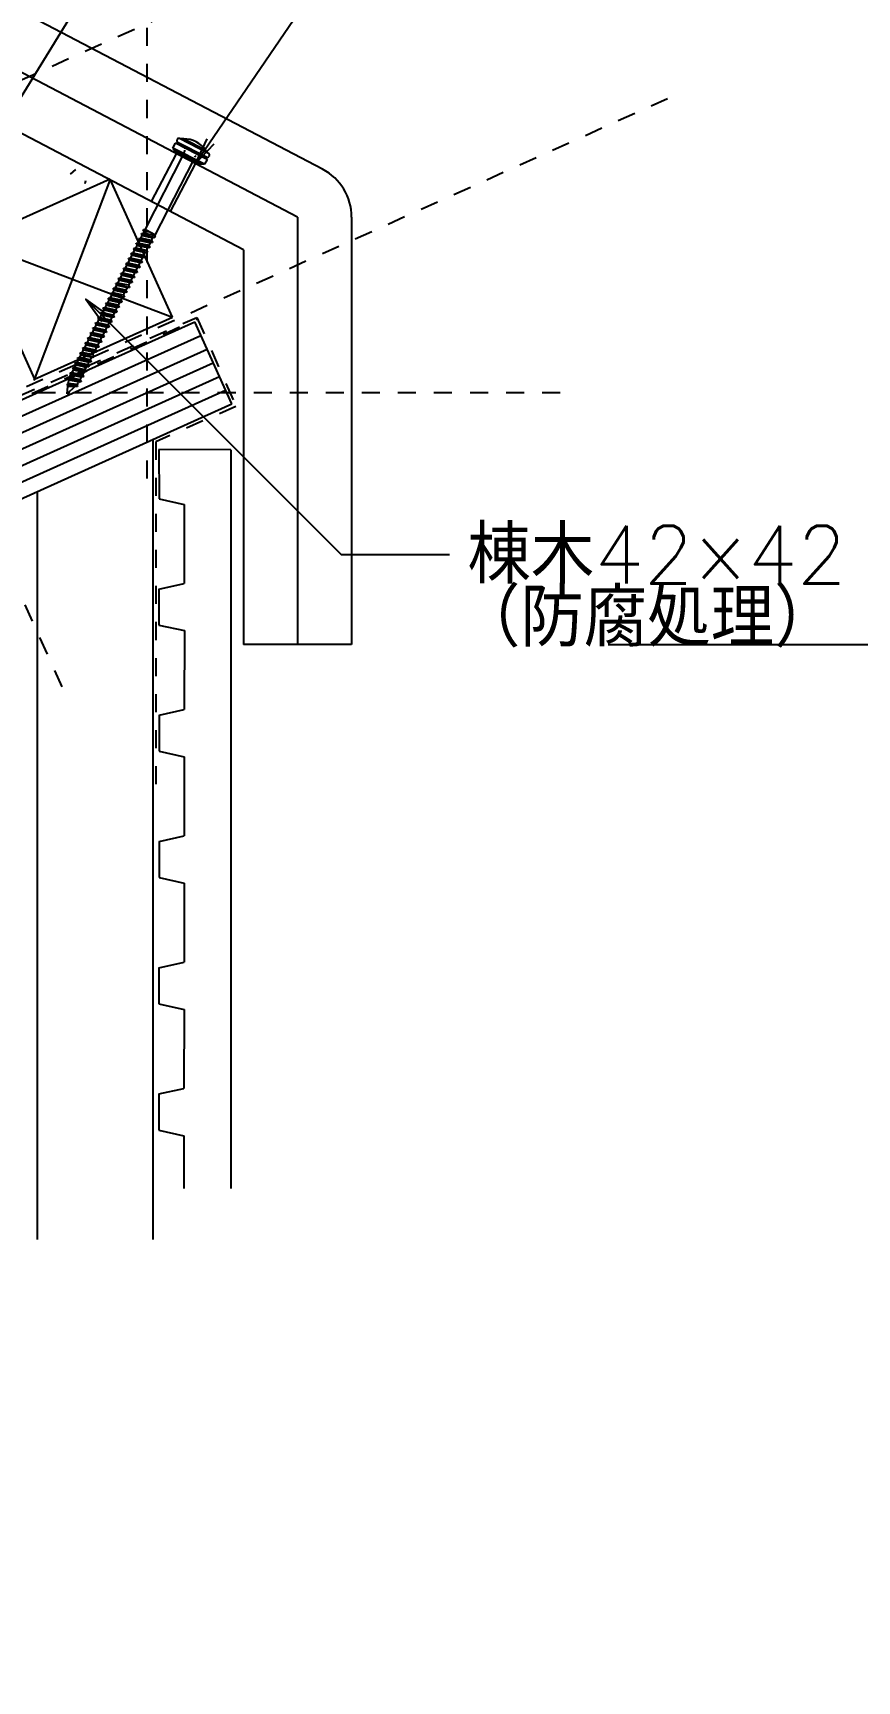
# Model space of a CAD drawing. Extents: x -1727 to 4652, y -2317 to 2357.
# Drawn here: x 3879.9 to 4108.5, y -809.4 to -352.3 of the extents above; entities that cross this region are included whole.
import ezdxf

# ---------------------------------------------------------------- set-up
doc = ezdxf.new("R2010")
doc.units = 0
doc.header["$LTSCALE"] = 5
doc.linetypes.add('DOT', pattern=[2, 1, -1])
for name, color, linetype in [('0-1', 7, 'CONTINUOUS'), ('0-2', 7, 'CONTINUOUS'), ('0-3', 7, 'CONTINUOUS'), ('0-4', 7, 'CONTINUOUS'), ('0-F', 7, 'CONTINUOUS')]:
    doc.layers.add(name, color=color, linetype=linetype)
doc.styles.get("Standard").update_dxf_attribs({"font": 'txt.shx', "bigfont": 'extfont.shx'})

msp = doc.modelspace()

# ---------------------------------------------------------------- linework, layer by layer
at = {"layer": '0-1', "color": 4, "linetype": 'CONTINUOUS'}
for p, q in [((3918.7823, -384.2736), (3919.4667, -382.9389)), ((3928.2316, -387.4331), (3919.4667, -382.9389)), ((3920.5845, -382.9504), (3919.4667, -382.9389)), ((3919.9475, -381.8368), (3919.8562, -382.0149)), ((3928.0816, -386.7945), (3920.073, -382.6881)), ((3921.6929, -381.7204), (3920.4536, -381.5684)), ((3928.6291, -385.7267), (3920.6206, -381.6203)), ((3927.9217, -384.9142), (3921.6929, -381.7204)), ((3922.1143, -384.5102), (3922.1633, -383.7599)), ((3921.5128, -386.2357), (3911.0185, -406.7021)), ((3924.3604, -387.6958), (3913.6608, -408.5627)), ((3927.5472, -388.7678), (3918.7823, -384.2736)), ((3918.7823, -384.2736), (3919.4439, -385.1749)), ((3926.4292, -388.7566), (3919.4439, -385.1749)), ((3921.5128, -386.2357), (3921.8139, -385.6484)), ((3921.8869, -385.5061), (3922.074, -385.1412)), ((3922.074, -385.1412), (3922.0953, -384.8261)), ((3924.3604, -387.6958), (3924.6707, -387.0906)), ((3924.8121, -386.8149), (3924.9216, -386.6013)), ((3924.9216, -386.6013), (3925.2509, -386.3319)), ((3925.4356, -386.1795), (3925.9914, -385.7227)), ((3928.2316, -387.4331), (3927.5472, -388.7678)), ((3927.5699, -386.5321), (3928.2316, -387.4331)), ((3927.9217, -384.9142), (3928.7684, -385.8318)), ((3928.8458, -386.3995), (3928.7545, -386.5776)), ((3927.5472, -388.7678), (3926.4292, -388.7566)), ((3911.0185, -406.7021), (3911.04, -406.8029)), ((3908.4448, -412.0241), (3908.8509, -411.232)), ((3908.5445, -410.7604), (3908.5902, -410.6712)), ((3908.5445, -410.7604), (3908.8509, -411.232)), ((3908.5445, -410.7604), (3912.3708, -411.8458)), ((3908.5902, -410.6712), (3909.152, -410.6447)), ((3908.8509, -411.232), (3911.8096, -411.8725)), ((3909.152, -410.6447), (3909.5581, -409.8527)), ((3912.1107, -411.2852), (3909.152, -410.6447)), ((3909.2518, -409.381), (3909.2974, -409.2921)), ((3909.2518, -409.381), (3913.0781, -410.4664)), ((3909.2518, -409.381), (3909.5581, -409.8527)), ((3909.2974, -409.2921), (3909.8593, -409.2654)), ((3909.5581, -409.8527), (3912.5168, -410.4932)), ((3909.8593, -409.2654), (3910.2653, -408.4736)), ((3912.818, -409.9059), (3909.8593, -409.2654)), ((3909.9591, -408.0017), (3910.0046, -407.9128)), ((3909.9591, -408.0017), (3913.7853, -409.0871)), ((3909.9591, -408.0017), (3910.2653, -408.4736)), ((3910.0046, -407.9128), (3910.5664, -407.8863)), ((3910.2653, -408.4736), (3913.224, -409.1141)), ((3910.5156, -406.9163), (3910.5567, -406.8362)), ((3910.5156, -406.9163), (3911.5355, -407.1581)), ((3910.8175, -407.3967), (3910.5156, -406.9163)), ((3910.5567, -406.8362), (3911.04, -406.8029)), ((3910.5664, -407.8863), (3910.9725, -407.0943)), ((3913.5251, -408.5268), (3910.5664, -407.8863)), ((3910.8175, -407.3967), (3911.9715, -407.3816)), ((3911.3265, -407.0509), (3911.04, -406.8029)), ((3913.7886, -408.3133), (3911.3265, -407.0509)), ((3912.1107, -411.2852), (3912.5168, -410.4932)), ((3912.1107, -411.2852), (3912.4165, -411.7566)), ((3913.0781, -410.4664), (3912.5168, -410.4932)), ((3912.818, -409.9059), (3913.224, -409.1141)), ((3912.818, -409.9059), (3913.1236, -410.3775)), ((3913.1236, -410.3775), (3913.0781, -410.4664)), ((3913.7853, -409.0871), (3913.224, -409.1141)), ((3913.5251, -408.5268), (3913.8309, -408.9982)), ((3913.8309, -408.9982), (3913.7853, -409.0871)), ((3906.3231, -416.1618), (3906.7292, -415.3698)), ((3906.4229, -414.8981), (3906.4686, -414.809)), ((3906.4229, -414.8981), (3910.2491, -415.9835)), ((3906.4229, -414.8981), (3906.7292, -415.3698)), ((3906.4686, -414.809), (3907.0304, -414.7825)), ((3906.7292, -415.3698), (3909.6879, -416.0103)), ((3907.0304, -414.7825), (3907.4365, -413.9904)), ((3909.989, -415.423), (3907.0304, -414.7825)), ((3907.1301, -413.5188), (3907.1757, -413.4299)), ((3907.1301, -413.5188), (3910.9564, -414.6042)), ((3907.1301, -413.5188), (3907.4365, -413.9904)), ((3907.1757, -413.4299), (3907.7376, -413.4031)), ((3907.4365, -413.9904), (3910.3952, -414.631)), ((3907.7376, -413.4031), (3908.1436, -412.6114)), ((3910.6963, -414.0437), (3907.7376, -413.4031)), ((3907.8374, -412.1395), (3907.883, -412.0506)), ((3907.8374, -412.1395), (3911.6637, -413.2248)), ((3907.8374, -412.1395), (3908.1436, -412.6114)), ((3907.883, -412.0506), (3908.4448, -412.0241)), ((3908.1436, -412.6114), (3911.1023, -413.2519)), ((3911.4034, -412.6646), (3908.4448, -412.0241)), ((3909.989, -415.423), (3910.3952, -414.631)), ((3909.989, -415.423), (3910.2949, -415.8944)), ((3910.9564, -414.6042), (3910.3952, -414.631)), ((3910.6963, -414.0437), (3911.1023, -413.2519)), ((3910.6963, -414.0437), (3911.002, -414.5153)), ((3911.002, -414.5153), (3910.9564, -414.6042)), ((3911.6637, -413.2248), (3911.1023, -413.2519)), ((3911.4034, -412.6646), (3911.8096, -411.8725)), ((3911.4034, -412.6646), (3911.7093, -413.1359)), ((3911.7093, -413.1359), (3911.6637, -413.2248)), ((3912.3708, -411.8458), (3911.8096, -411.8725)), ((3912.4165, -411.7566), (3912.3708, -411.8458)), ((3903.5941, -420.415), (3903.6397, -420.3261)), ((3903.5941, -420.415), (3903.9003, -420.8869)), ((3903.5941, -420.415), (3907.4204, -421.5004)), ((3903.6397, -420.3261), (3904.2014, -420.2996)), ((3904.2014, -420.2996), (3904.6076, -419.5075)), ((3907.1601, -420.9401), (3904.2014, -420.2996)), ((3904.3012, -419.0359), (3904.3469, -418.9467)), ((3904.3012, -419.0359), (3904.6076, -419.5075)), ((3904.3012, -419.0359), (3908.1275, -420.1213)), ((3904.3469, -418.9467), (3904.9087, -418.9202)), ((3904.6076, -419.5075), (3907.5662, -420.1481)), ((3904.9087, -418.9202), (3905.3148, -418.1282)), ((3907.8674, -419.5608), (3904.9087, -418.9202)), ((3905.0085, -417.6566), (3905.0541, -417.5677)), ((3905.0085, -417.6566), (3908.8348, -418.7419)), ((3905.0085, -417.6566), (3905.3148, -418.1282)), ((3905.0541, -417.5677), (3905.616, -417.5409)), ((3905.3148, -418.1282), (3908.2735, -418.7687)), ((3905.616, -417.5409), (3906.022, -416.7491)), ((3908.5747, -418.1814), (3905.616, -417.5409)), ((3905.7157, -416.2772), (3905.7613, -416.1883)), ((3905.7157, -416.2772), (3909.542, -417.3626)), ((3905.7157, -416.2772), (3906.022, -416.7491)), ((3905.7613, -416.1883), (3906.3231, -416.1618)), ((3906.022, -416.7491), (3908.9806, -417.3896)), ((3909.2818, -416.8023), (3906.3231, -416.1618)), ((3907.1601, -420.9401), (3907.5662, -420.1481)), ((3908.1275, -420.1213), (3907.5662, -420.1481)), ((3907.8674, -419.5608), (3908.2735, -418.7687)), ((3907.8674, -419.5608), (3908.1686, -420.0412)), ((3908.1686, -420.0412), (3908.1275, -420.1213)), ((3908.8348, -418.7419), (3908.2735, -418.7687)), ((3908.5747, -418.1814), (3908.9806, -417.3896)), ((3908.5747, -418.1814), (3908.8758, -418.6619)), ((3908.8758, -418.6619), (3908.8348, -418.7419)), ((3909.542, -417.3626), (3908.9806, -417.3896)), ((3909.2818, -416.8023), (3909.6879, -416.0103)), ((3909.2818, -416.8023), (3909.5831, -417.2825)), ((3909.5831, -417.2825), (3909.542, -417.3626)), ((3910.2491, -415.9835), (3909.6879, -416.0103)), ((3910.2949, -415.8944), (3910.2491, -415.9835)), ((3901.4724, -424.5527), (3901.518, -424.4639)), ((3901.4724, -424.5527), (3901.7787, -425.0246)), ((3901.4724, -424.5527), (3905.2987, -425.6381)), ((3901.518, -424.4639), (3902.0798, -424.4374)), ((3902.0798, -424.4374), (3902.4859, -423.6453)), ((3905.034, -425.0867), (3902.0798, -424.4374)), ((3902.1796, -423.1737), (3902.2253, -423.0845)), ((3902.1796, -423.1737), (3902.4859, -423.6453)), ((3902.1796, -423.1737), (3906.0058, -424.259)), ((3902.2253, -423.0845), (3902.7871, -423.058)), ((3902.4859, -423.6453), (3905.4401, -424.2946)), ((3902.7871, -423.058), (3903.1932, -422.266)), ((3905.7457, -423.6985), (3902.7871, -423.058)), ((3902.8868, -421.7943), (3902.9324, -421.7054)), ((3902.8868, -421.7943), (3903.1932, -422.266)), ((3902.8868, -421.7943), (3906.7131, -422.8797)), ((3902.9324, -421.7054), (3903.4943, -421.6787)), ((3903.1932, -422.266), (3906.1519, -422.9065)), ((3903.4943, -421.6787), (3903.9003, -420.8869)), ((3906.453, -422.3192), (3903.4943, -421.6787)), ((3903.9003, -420.8869), (3906.859, -421.5274)), ((3905.034, -425.0867), (3905.4401, -424.2946)), ((3906.0058, -424.259), (3905.4401, -424.2946)), ((3905.7457, -423.6985), (3906.1519, -422.9065)), ((3905.7457, -423.6985), (3906.0469, -424.179)), ((3906.0469, -424.179), (3906.0058, -424.259)), ((3906.7131, -422.8797), (3906.1519, -422.9065)), ((3906.453, -422.3192), (3906.859, -421.5274)), ((3906.453, -422.3192), (3906.7542, -422.7996)), ((3906.7542, -422.7996), (3906.7131, -422.8797)), ((3907.4204, -421.5004), (3906.859, -421.5274)), ((3907.1601, -420.9401), (3907.4614, -421.4203)), ((3907.4614, -421.4203), (3907.4204, -421.5004)), ((3899.251, -429.9542), (3899.657, -429.1624)), ((3899.3508, -428.6905), (3899.3964, -428.6016)), ((3899.3508, -428.6905), (3899.657, -429.1624)), ((3899.3508, -428.6905), (3903.1771, -429.7759)), ((3899.3964, -428.6016), (3899.9581, -428.5751)), ((3899.657, -429.1624), (3902.6112, -429.8117)), ((3899.9581, -428.5751), (3900.3643, -427.7831)), ((3902.9123, -429.2244), (3899.9581, -428.5751)), ((3900.0579, -427.3114), (3900.1036, -427.2223)), ((3900.0579, -427.3114), (3900.3643, -427.7831)), ((3900.0579, -427.3114), (3903.8842, -428.3968)), ((3900.1036, -427.2223), (3900.6654, -427.1958)), ((3900.3643, -427.7831), (3903.3184, -428.4324)), ((3900.6654, -427.1958), (3901.0715, -426.4037)), ((3903.6196, -427.8451), (3900.6654, -427.1958)), ((3900.7652, -425.9321), (3900.8108, -425.8432)), ((3900.7652, -425.9321), (3901.0715, -426.4037)), ((3900.7652, -425.9321), (3904.5914, -427.0175)), ((3900.8108, -425.8432), (3901.3727, -425.8164)), ((3901.0715, -426.4037), (3904.0255, -427.0533)), ((3901.3727, -425.8164), (3901.7787, -425.0246)), ((3904.3267, -426.466), (3901.3727, -425.8164)), ((3901.7787, -425.0246), (3904.7328, -425.674)), ((3902.9123, -429.2244), (3903.3184, -428.4324)), ((3902.9123, -429.2244), (3903.2181, -429.6958)), ((3903.8842, -428.3968), (3903.3184, -428.4324)), ((3903.6196, -427.8451), (3904.0255, -427.0533)), ((3903.6196, -427.8451), (3903.9252, -428.3167)), ((3903.9252, -428.3167), (3903.8842, -428.3968)), ((3904.5914, -427.0175), (3904.0255, -427.0533)), ((3904.3267, -426.466), (3904.7328, -425.674)), ((3904.3267, -426.466), (3904.6325, -426.9374)), ((3904.6325, -426.9374), (3904.5914, -427.0175)), ((3905.2987, -425.6381), (3904.7328, -425.674)), ((3905.034, -425.0867), (3905.3398, -425.558)), ((3905.3398, -425.558), (3905.2987, -425.6381)), ((3896.5219, -434.2076), (3896.5674, -434.1187)), ((3896.5674, -434.1187), (3897.1294, -434.092)), ((3897.1294, -434.092), (3897.5353, -433.3002)), ((3900.0834, -434.7415), (3897.1294, -434.092)), ((3897.2291, -432.8283), (3897.2747, -432.7394)), ((3897.2291, -432.8283), (3897.5353, -433.3002)), ((3897.2291, -432.8283), (3901.0507, -433.9227)), ((3897.2747, -432.7394), (3897.8365, -432.7129)), ((3897.5353, -433.3002), (3900.4895, -433.9495)), ((3897.8365, -432.7129), (3898.2426, -431.9208)), ((3900.7906, -433.3622), (3897.8365, -432.7129)), ((3897.9363, -431.4492), (3897.982, -431.36)), ((3897.9363, -431.4492), (3898.2426, -431.9208)), ((3897.982, -431.36), (3898.5437, -431.3335)), ((3901.8036, -432.4545), (3897.982, -431.36)), ((3898.2426, -431.9208), (3901.1968, -432.5702)), ((3898.5437, -431.3335), (3898.9499, -430.5415)), ((3901.4979, -431.9829), (3898.5437, -431.3335)), ((3898.6435, -430.0699), (3898.6891, -429.981)), ((3898.6435, -430.0699), (3898.9499, -430.5415)), ((3898.6891, -429.981), (3899.251, -429.9542)), ((3902.5109, -431.0751), (3898.6891, -429.981)), ((3898.9499, -430.5415), (3901.9039, -431.1911)), ((3902.205, -430.6038), (3899.251, -429.9542)), ((3900.0834, -434.7415), (3900.4895, -433.9495)), ((3901.0507, -433.9227), (3900.4895, -433.9495)), ((3900.7906, -433.3622), (3901.1968, -432.5702)), ((3900.7906, -433.3622), (3901.0965, -433.8336)), ((3901.0965, -433.8336), (3901.0507, -433.9227)), ((3901.758, -432.5434), (3901.1968, -432.5702)), ((3901.4979, -431.9829), (3901.9039, -431.1911)), ((3901.4979, -431.9829), (3901.8036, -432.4545)), ((3901.8036, -432.4545), (3901.758, -432.5434)), ((3902.4698, -431.1552), (3901.9039, -431.1911)), ((3902.205, -430.6038), (3902.6112, -429.8117)), ((3902.205, -430.6038), (3902.5109, -431.0751)), ((3902.5109, -431.0751), (3902.4698, -431.1552)), ((3903.1771, -429.7759), (3902.6112, -429.8117)), ((3903.2181, -429.6958), (3903.1771, -429.7759)), ((3894.4002, -438.3454), (3894.4458, -438.2565)), ((3894.4002, -438.3454), (3894.7066, -438.817)), ((3894.4458, -438.2565), (3895.0077, -438.2297)), ((3898.2675, -439.3507), (3894.4458, -438.2565)), ((3895.0077, -438.2297), (3895.4137, -437.4379)), ((3897.9617, -438.8793), (3895.0077, -438.2297)), ((3895.1075, -436.966), (3895.1531, -436.8771)), ((3895.1075, -436.966), (3895.4137, -437.4379)), ((3895.1531, -436.8771), (3895.7148, -436.8506)), ((3898.9748, -437.9713), (3895.1531, -436.8771)), ((3895.4137, -437.4379), (3898.3678, -438.0873)), ((3895.7148, -436.8506), (3896.121, -436.0586)), ((3898.669, -437.5), (3895.7148, -436.8506)), ((3895.8146, -435.587), (3895.8603, -435.4978)), ((3895.8146, -435.587), (3896.121, -436.0586)), ((3895.8603, -435.4978), (3896.4221, -435.4713)), ((3899.6819, -436.5922), (3895.8603, -435.4978)), ((3896.121, -436.0586), (3899.0751, -436.7079)), ((3896.4221, -435.4713), (3896.8282, -434.6792)), ((3899.3762, -436.1206), (3896.4221, -435.4713)), ((3896.5219, -434.2076), (3900.3436, -435.3018)), ((3896.5219, -434.2076), (3896.8282, -434.6792)), ((3896.8282, -434.6792), (3899.7822, -435.3288)), ((3897.9617, -438.8793), (3898.3678, -438.0873)), ((3898.9291, -438.0605), (3898.3678, -438.0873)), ((3898.669, -437.5), (3899.0751, -436.7079)), ((3898.669, -437.5), (3898.9748, -437.9713)), ((3898.9748, -437.9713), (3898.9291, -438.0605)), ((3899.6364, -436.6811), (3899.0751, -436.7079)), ((3899.3762, -436.1206), (3899.7822, -435.3288)), ((3899.3762, -436.1206), (3899.6819, -436.5922)), ((3899.6819, -436.5922), (3899.6364, -436.6811)), ((3900.3436, -435.3018), (3899.7822, -435.3288)), ((3900.0834, -434.7415), (3900.3892, -435.2129)), ((3900.3892, -435.2129), (3900.3436, -435.3018)), ((3892.1788, -443.7468), (3892.5849, -442.9548)), ((3892.2785, -442.4831), (3892.3241, -442.3942)), ((3892.2785, -442.4831), (3896.1003, -443.5773)), ((3892.2785, -442.4831), (3892.5849, -442.9548)), ((3892.3241, -442.3942), (3892.886, -442.3675)), ((3892.5849, -442.9548), (3895.5389, -443.6044)), ((3892.886, -442.3675), (3893.292, -441.5757)), ((3895.8401, -443.0171), (3892.886, -442.3675)), ((3892.9858, -441.1038), (3893.0314, -441.0149)), ((3892.9858, -441.1038), (3896.8074, -442.1982)), ((3892.9858, -441.1038), (3893.292, -441.5757)), ((3893.0314, -441.0149), (3893.5932, -440.9884)), ((3893.292, -441.5757), (3896.2462, -442.225)), ((3893.5932, -440.9884), (3893.9993, -440.1964)), ((3896.5473, -441.6377), (3893.5932, -440.9884)), ((3893.6929, -439.7247), (3893.7387, -439.6356)), ((3893.6929, -439.7247), (3893.9993, -440.1964)), ((3893.7387, -439.6356), (3894.3004, -439.6091)), ((3897.5603, -440.73), (3893.7387, -439.6356)), ((3893.9993, -440.1964), (3896.9535, -440.8457)), ((3894.3004, -439.6091), (3894.7066, -438.817)), ((3897.2546, -440.2584), (3894.3004, -439.6091)), ((3894.7066, -438.817), (3897.6606, -439.4666)), ((3895.8401, -443.0171), (3896.2462, -442.225)), ((3895.8401, -443.0171), (3896.1459, -443.4884)), ((3896.8074, -442.1982), (3896.2462, -442.225)), ((3896.5473, -441.6377), (3896.9535, -440.8457)), ((3896.5473, -441.6377), (3896.8531, -442.1091)), ((3896.8531, -442.1091), (3896.8074, -442.1982)), ((3897.5147, -440.8189), (3896.9535, -440.8457)), ((3897.2546, -440.2584), (3897.6606, -439.4666)), ((3897.2546, -440.2584), (3897.5603, -440.73)), ((3897.5603, -440.73), (3897.5147, -440.8189)), ((3898.222, -439.4396), (3897.6606, -439.4666)), ((3897.9617, -438.8793), (3898.2675, -439.3507)), ((3898.2675, -439.3507), (3898.222, -439.4396)), ((3890.0571, -447.8846), (3890.4632, -447.0925)), ((3890.1569, -446.6209), (3890.198, -446.5408)), ((3890.1569, -446.6209), (3893.9786, -447.7151)), ((3890.1569, -446.6209), (3890.4643, -447.0931)), ((3890.198, -446.5408), (3890.7671, -446.5066)), ((3890.4632, -447.0925), (3893.4173, -447.7421)), ((3891.1704, -445.7135), (3890.7644, -446.5052)), ((3890.7644, -446.5052), (3893.7184, -447.1548)), ((3890.8642, -445.2416), (3890.9052, -445.1615)), ((3890.8642, -445.2416), (3891.1714, -445.714)), ((3894.6858, -446.336), (3890.8642, -445.2416)), ((3890.9052, -445.1615), (3891.4742, -445.1275)), ((3891.1704, -445.7135), (3894.1245, -446.3628)), ((3891.8776, -444.3341), (3891.4715, -445.1262)), ((3894.4257, -445.7755), (3891.4715, -445.1262)), ((3891.5713, -443.8625), (3891.617, -443.7733)), ((3895.393, -444.9567), (3891.5713, -443.8625)), ((3891.5713, -443.8625), (3891.8787, -444.3347)), ((3891.617, -443.7733), (3892.1814, -443.7482)), ((3891.8776, -444.3341), (3894.8318, -444.9834)), ((3895.1329, -444.3961), (3892.1788, -443.7468)), ((3893.0113, -448.5339), (3893.4173, -447.7421)), ((3893.9786, -447.7151), (3893.4138, -447.7403)), ((3894.0242, -447.6262), (3893.7176, -447.1544)), ((3893.7184, -447.1548), (3894.1245, -446.3628)), ((3894.0242, -447.6262), (3893.9786, -447.7151)), ((3894.6858, -446.336), (3894.1211, -446.361)), ((3894.7315, -446.2468), (3894.4249, -445.7751)), ((3894.4257, -445.7755), (3894.8318, -444.9834)), ((3894.7315, -446.2468), (3894.6858, -446.336)), ((3895.393, -444.9567), (3894.8283, -444.9817)), ((3895.4386, -444.8678), (3895.1321, -444.3957)), ((3895.1329, -444.3961), (3895.5389, -443.6044)), ((3895.4386, -444.8678), (3895.393, -444.9567)), ((3896.1003, -443.5773), (3895.5389, -443.6044)), ((3896.1459, -443.4884), (3896.1003, -443.5773)), ((3889.3963, -452.378), (3889.6504, -450.3394)), ((3891.5651, -450.3661), (3889.3963, -452.378)), ((3889.3963, -452.378), (3889.9627, -452.0953)), ((3889.5093, -449.7051), (3889.5165, -449.6076)), ((3889.6504, -450.3394), (3889.5093, -449.7051)), ((3892.2766, -450.3375), (3889.5093, -449.7051)), ((3889.7508, -449.5255), (3889.5165, -449.6076)), ((3889.5754, -448.031), (3889.8818, -448.5027)), ((3889.5805, -448.0448), (3889.6261, -447.9559)), ((3893.2714, -449.0944), (3889.5805, -448.0448)), ((3890.0571, -447.8846), (3889.6261, -447.9559)), ((3891.4783, -450.3776), (3889.6504, -450.3394)), ((3889.7508, -449.5255), (3889.881, -448.5023)), ((3892.105, -449.8675), (3889.7508, -449.5255)), ((3889.881, -448.5023), (3892.7101, -449.1212)), ((3889.9627, -452.0953), (3890.0519, -451.7701)), ((3893.0113, -448.5339), (3890.0571, -447.8846)), ((3892.2766, -450.3375), (3891.4783, -450.3776)), ((3892.4004, -449.5918), (3892.105, -449.8675)), ((3892.365, -450.2591), (3892.105, -449.8675)), ((3892.365, -450.2591), (3892.2766, -450.3375)), ((3892.7101, -449.1212), (3892.6097, -449.3171)), ((3893.2714, -449.0944), (3892.7067, -449.1194)), ((3893.317, -449.0055), (3893.0105, -448.5335)), ((3893.317, -449.0055), (3893.2714, -449.0944))]:
    msp.add_line(p, q, dxfattribs=at)
at = {"layer": '0-1', "color": 7, "linetype": 'CONTINUOUS'}
for p, q in [((3901.3998, -392.8508), (3863.0991, -410.086)), ((3891.6941, -390.2451), (3890.2369, -391.478)), ((3918.635, -431.1516), (3901.3998, -392.8508)), ((3901.2804, -393.1657), (3880.2148, -448.7016)), ((3894.3841, -394.056), (3894.6083, -393.2714)), ((3863.0991, -410.086), (3918.635, -431.1516)), ((3863.0991, -410.086), (3880.3342, -448.3868)), ((3880.3342, -448.3868), (3918.635, -431.1516))]:
    msp.add_line(p, q, dxfattribs=at)
at = {"layer": '0-1', "color": 7, "linetype": 'DOT'}
for p, q in [((3223.0078, -747.7923), (3925.5798, -431.6386)), ((3857.4984, -461.2795), (3925.3933, -431.2276)), ((3925.3933, -431.2276), (3936.2562, -455.9081)), ((3936.2562, -455.9081), (3914.0608, -465.6767)), ((3914.0608, -465.6767), (3914.0608, -563.2192))]:
    msp.add_line(p, q, dxfattribs=at)
at = {"layer": '0-1', "color": 4, "linetype": 'CONTINUOUS'}
for centre, radius, start, end in [((3920.3012, -382.2431), 0.5001, 152.8533, 242.8533), ((3920.3925, -382.065), 0.5001, 62.8533, 152.8533), ((3921.9056, -388.9768), 7.2555, 34.0118, 91.6953), ((3928.3098, -386.3495), 0.5001, 242.8533, 332.8533), ((3928.4011, -386.1715), 0.5001, 332.8533, 422.8533), ((3891.7199, -448.8609), 0.9999, 312.8533, 332.8533)]:
    msp.add_arc(centre, radius, start, end, dxfattribs=at)
at = {"layer": '0-2', "color": 7, "linetype": 'CONTINUOUS'}
for p, q in [((3960.2947, -390.1119), (3867.2824, -341.3911)), ((3953.3346, -403.3993), (3860.3223, -354.6786)), ((3938.3346, -412.4754), (3859.2402, -371.045)), ((3919.6496, -385.812), (3912.7072, -399.1087)), ((3924.9683, -388.5889), (3918.0259, -401.8857)), ((3953.3346, -403.3993), (3953.3346, -521.932)), ((3968.3346, -403.3993), (3968.3346, -521.932)), ((3938.3346, -412.4754), (3938.3346, -521.932)), ((3968.3346, -521.932), (3938.3346, -521.932))]:
    msp.add_line(p, q, dxfattribs=at)
msp.add_arc((3953.3346, -403.3993), 15, 0, 62.354, dxfattribs=at)
at = {"layer": '0-3', "color": 7, "linetype": 'CONTINUOUS'}
msp.add_line((4039.4904, -521.932), (4146.9534, -521.932), dxfattribs=at)
for points in [[(3856.3505, -403.0277), (3964.7655, -226.6993), (3979.7655, -226.6993)], [(3924.9683, -388.5889), (4007.9771, -266.9469), (4022.9771, -266.9469)], [(3928.1632, -381.6893), (3924.9683, -388.5889), (3930.2283, -383.0985)], [(3894.6372, -426.1757), (3965.4686, -497.0071), (3995.4686, -497.0071)], [(3900.8244, -430.5951), (3894.6372, -426.1757), (3899.0566, -432.3629)]]:
    msp.add_lwpolyline(points, dxfattribs=at)
at = {"layer": '0-4', "color": 3, "linetype": 'CONTINUOUS'}
for p, q in [((3137.8186, -786.5565), (3924.8255, -432.4042)), ((3935.0849, -455.2021), (3924.8255, -432.4042)), ((3139.5285, -790.3561), (3926.5354, -436.2038)), ((3141.2383, -794.1558), (3928.2453, -440.0035)), ((3142.9482, -797.9555), (3929.9552, -443.8031)), ((3144.658, -801.7551), (3931.6651, -447.6028)), ((3146.3679, -805.5548), (3933.375, -451.4024)), ((3148.0777, -809.3545), (3935.0849, -455.2021))]:
    msp.add_line(p, q, dxfattribs=at)
at = {"layer": '0-4', "color": 7, "linetype": 'CONTINUOUS'}
for p, q in [((3913.1749, -464.8793), (3913.1749, -686.8985)), ((3914.8948, -467.8833), (3914.9021, -481.5198)), ((3934.8628, -467.8982), (3914.8948, -467.8833)), ((3934.8628, -467.8982), (3934.8628, -672.7641)), ((3881.1749, -686.8985), (3881.1749, -479.4615)), ((3914.9021, -481.5198), (3921.869, -483.11)), ((3921.869, -483.11), (3921.8439, -504.9779)), ((3914.8698, -506.5384), (3921.8439, -504.9779)), ((3914.8698, -506.5384), (3914.8751, -516.5377)), ((3914.8751, -516.5377), (3921.9291, -518.0776)), ((3921.9291, -518.0776), (3921.904, -539.9455)), ((3914.934, -541.5152), (3921.904, -539.9455)), ((3914.934, -541.5152), (3914.9353, -551.5053)), ((3914.9353, -551.5053), (3921.9021, -553.0954)), ((3921.9021, -553.0954), (3921.877, -574.9633)), ((3914.9029, -576.5238), (3921.877, -574.9633)), ((3914.9069, -576.533), (3914.9082, -586.5231)), ((3914.9082, -586.5231), (3921.8751, -588.1132)), ((3921.8751, -588.1132), (3921.8499, -609.9811)), ((3914.8759, -611.5416), (3921.8499, -609.9811)), ((3914.8799, -611.5508), (3914.8812, -621.5409)), ((3914.8812, -621.5409), (3921.848, -623.131)), ((3921.848, -623.131), (3921.8229, -644.9989)), ((3914.8488, -646.5594), (3921.8229, -644.9989)), ((3914.8529, -646.5686), (3914.8541, -656.5587)), ((3914.8541, -656.5587), (3921.821, -658.1488)), ((3921.821, -658.1488), (3921.8042, -672.7691))]:
    msp.add_line(p, q, dxfattribs=at)
at = {"layer": '0-F', "color": 1, "linetype": 'DOT'}
for p, q in [((3911.6018, -475.9234), (3911.6018, -216.3435)), ((3888.0408, -533.6926), (3773.8528, -279.9383)), ((4008.4095, -306.2731), (3085.2095, -721.1114)), ((4055.9974, -370.5769), (3117.2446, -792.4039)), ((3881.1749, -452.0469), (4029.0577, -452.0469))]:
    msp.add_line(p, q, dxfattribs=at)

# ---------------------------------------------------------------- texts
at = {"layer": '0-3', "color": 7}
for s, p in [('棟木42×42', (4000.4686, -505.0071)), ('（防腐処理）', (3997.5451, -522.4827))]:
    msp.add_text(s, height=16, dxfattribs=at).set_placement(p)

doc.saveas('drawing.dxf')
